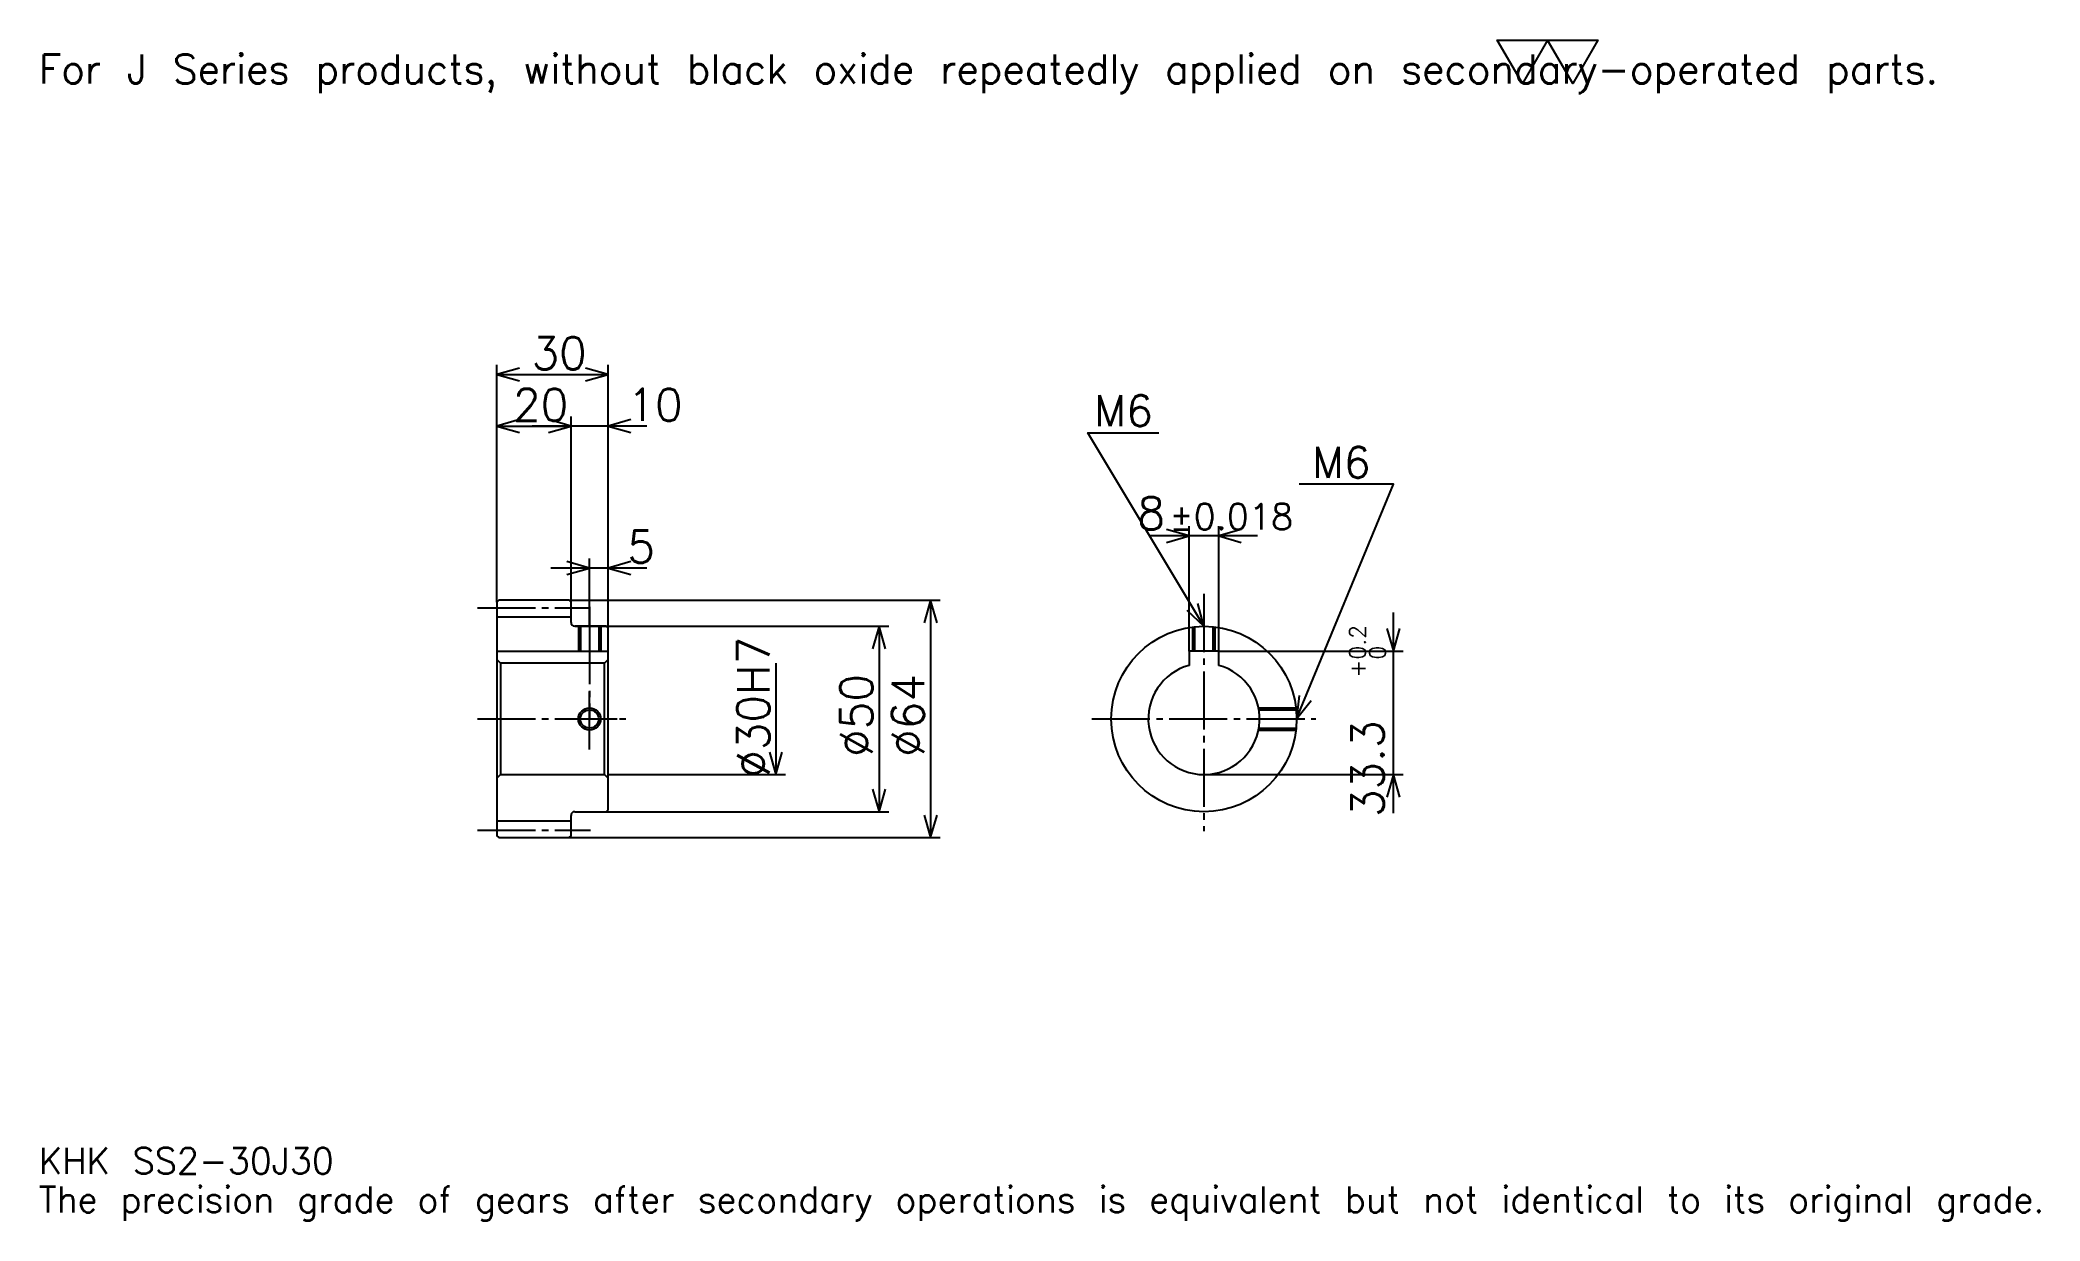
# Model space of a CAD drawing. Extents: x 18 to 557, y 6 to 325.
import ezdxf

# ---------------------------------------------------------------- set-up
doc = ezdxf.new("R2010")
doc.units = 0
doc.linetypes.add('DASHDOT', pattern=[20.869564, 15.652174, -1.73913, 1.73913, -1.73913])
doc.layers.get('0').update_dxf_attribs({"linetype": 'CONTINUOUS'})
doc.layers.add('DASHDOT', color=6, linetype='DASHDOT')
doc.styles.add('KANJI', font='TXT', dxfattribs={"bigfont": 'BIGFONT'})

msp = doc.modelspace()

# ---------------------------------------------------------------- linework, layer by layer
at = {"color": 5}
for p, q in [((140.869568, 173.739136), (140.869568, 237.217407)), ((140.869568, 234.608704), (170.869568, 234.608704)), ((170.869568, 173.739136), (170.869568, 237.217407)), ((160.869568, 173.739136), (160.869568, 223.304352)), ((140.869568, 220.695648), (160.869568, 220.695648)), ((181.304352, 220.695648), (150.434784, 220.695648)), ((345.956543, 191.08696), (317.086975, 191.08696)), ((327.521729, 160.039139), (327.521729, 193.695648)), ((335.521729, 160.039139), (335.521729, 193.695648)), ((165.869568, 173.739136), (165.869568, 185.043488)), ((181.304352, 182.434784), (155.434784, 182.434784)), ((140.869568, 173.239136), (140.869568, 173.739136)), ((160.369568, 173.739136), (170.869568, 173.739136)), ((160.869568, 173.239136), (160.869568, 173.739136)), ((165.869568, 166.739136), (165.869568, 173.739136)), ((165.869568, 166.739136), (165.869568, 173.739136)), ((170.869568, 173.739136), (260.434784, 173.739136)), ((170.869568, 166.239136), (170.869568, 173.739136)), ((257.82608, 173.739136), (257.82608, 109.739136)), ((382.608704, 116.304352), (382.608704, 170.473923)), ((161.869568, 166.739136), (170.869568, 166.739136)), ((170.869568, 166.739136), (246.521744, 166.739136)), ((243.913055, 166.739136), (243.913055, 116.739136)), ((216.08696, 156.739136), (216.08696, 126.739136)), ((335.521729, 160.039139), (385.217407, 160.039139)), ((170.869568, 126.739136), (218.695648, 126.739136)), ((331.521729, 126.739136), (385.217407, 126.739136)), ((161.869568, 116.739136), (170.869568, 116.739136)), ((170.869568, 116.739136), (246.521744, 116.739136)), ((160.369568, 109.739136), (170.869568, 109.739136)), ((170.869568, 109.739136), (260.434784, 109.739136))]:
    msp.add_line(p, q, dxfattribs=at)
at = {"color": 4}
for p, q in [((140.869568, 169.239136), (160.869568, 169.239136)), ((140.869568, 160.039139), (170.869568, 160.039139)), ((141.869568, 156.739136), (141.869568, 126.739136)), ((169.869568, 156.739136), (170.869568, 157.739136)), ((169.869568, 126.739136), (170.869568, 125.739136)), ((140.869568, 114.239136), (160.869568, 114.239136))]:
    msp.add_line(p, q, dxfattribs=at)
at = {"color": 7}
msp.add_lwpolyline([(417.391296, 313.043488), (410.608673, 324.800018), (437.739136, 324.800018), (430.956512, 313.043488), (424.17392, 324.800018), (417.391296, 313.043488)], dxfattribs=at)
at = {"color": 5}
for points in [[(146.956528, 236.347839), (140.869568, 234.608704), (146.956528, 232.869568)], [(164.782608, 232.869568), (170.869568, 234.608704), (164.782608, 236.347839)], [(146.956528, 222.434784), (140.869568, 220.695648), (146.956528, 218.956528)], [(154.782608, 218.956528), (160.869568, 220.695648), (154.782608, 222.434784)], [(154.782608, 218.956528), (160.869568, 220.695648), (154.782608, 222.434784)], [(176.956528, 222.434784), (170.869568, 220.695648), (176.956528, 218.956528)], [(331.521729, 166.739136), (300.217407, 218.913055), (319.347839, 218.913055)], [(356.521729, 141.739136), (382.608704, 205), (357.217407, 205)], [(321.434784, 189.347824), (327.521729, 191.08696), (321.434784, 192.826096)], [(341.608704, 192.826096), (335.521729, 191.08696), (341.608704, 189.347824)], [(159.782608, 180.695648), (165.869568, 182.434784), (159.782608, 184.17392)], [(176.956528, 184.17392), (170.869568, 182.434784), (176.956528, 180.695648)], [(259.565216, 167.652176), (257.82608, 173.739136), (256.086975, 167.652176)], [(326.898743, 171.063889), (331.521729, 166.739136), (329.881317, 172.853439)], [(245.652176, 160.652176), (243.913055, 166.739136), (242.17392, 160.652176)], [(380.869568, 166.126099), (382.608704, 160.039139), (384.347839, 166.126099)], [(357.234497, 148.029419), (356.521729, 141.739136), (360.450073, 146.7034)], [(214.347839, 132.826096), (216.08696, 126.739136), (217.82608, 132.826096)], [(384.347839, 120.652176), (382.608704, 126.739136), (380.869568, 120.652176)], [(242.17392, 122.826096), (243.913055, 116.739136), (245.652176, 122.826096)], [(256.086975, 115.826096), (257.82608, 109.739136), (259.565216, 115.826096)]]:
    msp.add_lwpolyline(points, dxfattribs=at)
at = {"color": 4}
for points in [[(160.869568, 167.739136), (160.869568, 173.239136), (160.369568, 173.739136), (141.369568, 173.739136), (140.869568, 173.239136), (140.869568, 125.739136)], [(161.869568, 116.739136), (170.369568, 116.739136), (170.869568, 117.239136), (170.869568, 166.239136), (170.369568, 166.739136), (161.869568, 166.739136)], [(162.869568, 166.739136), (162.869568, 160.039139)], [(163.409576, 166.739136), (163.409576, 160.039139)], [(168.329559, 166.739136), (168.329559, 160.039139)], [(168.869568, 166.739136), (168.869568, 160.039139)], [(328.521729, 160.039139), (328.521729, 166.558487)], [(329.061737, 160.039139), (329.061737, 166.617813)], [(333.98175, 160.039139), (333.98175, 166.617813)], [(334.521729, 160.039139), (334.521729, 166.558487)], [(140.869568, 125.739136), (141.869568, 126.739136), (169.869568, 126.739136), (169.869568, 156.739136), (141.869568, 156.739136), (140.869568, 157.739136)], [(335.521729, 156.195969), (335.521729, 160.039139), (327.521729, 160.039139), (327.521729, 156.195969)], [(346.218689, 144.739136), (356.341095, 144.739136)], [(346.318665, 144.199142), (356.400421, 144.199142)], [(346.218689, 138.739136), (356.341095, 138.739136)], [(346.318665, 139.279129), (356.400421, 139.279129)], [(140.869568, 125.739136), (140.869568, 110.239136), (141.369568, 109.739136), (160.369568, 109.739136), (160.869568, 110.239136), (160.869568, 115.739136)]]:
    msp.add_lwpolyline(points, dxfattribs=at)
for centre, radius in [((331.521729, 141.739136), 25), ((165.869568, 141.739136), 2.46)]:
    msp.add_circle(centre, radius, dxfattribs=at)
at = {"color": 7}
msp.add_circle((165.869568, 141.739136), 3, dxfattribs=at)
at = {"color": 4}
for centre, radius, start, end in [((161.869568, 167.739136), 1, 180, 270), ((331.521729, 141.739136), 15, 105.46601032, 74.53398968), ((161.869568, 115.739136), 1, 90, 180)]:
    msp.add_arc(centre, radius, start, end, dxfattribs=at)
at = {"layer": 'DASHDOT', "color": 7}
for p, q in [((331.521729, 175.434784), (331.521729, 111.521744)), ((135.652176, 171.739136), (166.08696, 171.739136)), ((165.869568, 166.739136), (165.869568, 141.739136)), ((135.652176, 141.739136), (176.08696, 141.739136)), ((301.304352, 141.739136), (361.739136, 141.739136)), ((135.652176, 111.739136), (166.08696, 111.739136))]:
    msp.add_line(p, q, dxfattribs=at)
for points in [[(165.869568, 171.956528), (165.869568, 154.821747)], [(165.869568, 133.521744), (165.869568, 149.956528)], [(157.652176, 141.739136), (174.08696, 141.739136)]]:
    msp.add_lwpolyline(points, dxfattribs=at)

# ---------------------------------------------------------------- texts
at = {"color": 7, "style": 'KANJI'}
for s, height, p in [('For J Series products, without black oxide repeatedly applied on secondary-operated parts.', 7.826087, (17.391304, 313.043488)), ('30', 8.695652, (150.217392, 236)), ('20', 8.695652, (145.217392, 222.08696)), ('10', 8.695652, (176.08696, 222.08696)), ('M6', 8.347826, (301.956543, 220.652176)), ('M6', 8.347826, (360.695679, 206.739136)), ('8', 8.695652, (313.572205, 192.826096)), ('%%p0.018', 6.956522, (322.17981, 192.826096)), ('5', 8.695652, (176.08696, 183.826096)), ('KHK SS2-30J30', 6.956522, (17.391304, 19.130434)), ('The precision grade of gears after secondary operations is equivalent but not identical to its original grade.', 6.956522, (17.391304, 8.695652))]:
    msp.add_text(s, height=height, dxfattribs=at).set_placement(p)
for s, height, p in [('%%c30H7', 8.695652, (214.347839, 125.869568)), ('0.2', 4.347826, (375.130432, 157.772507)), ('+', 4.347826, (375.130432, 152.902939)), ('0', 4.347826, (380.521729, 157.772507)), ('%%c50', 8.695652, (242.17392, 131.521744)), ('%%c64', 8.695652, (256.086975, 131.521744)), ('33.3', 8.695652, (380, 115.264717))]:
    msp.add_text(s, height=height, rotation=90, dxfattribs=at).set_placement(p)

doc.saveas('drawing.dxf')
